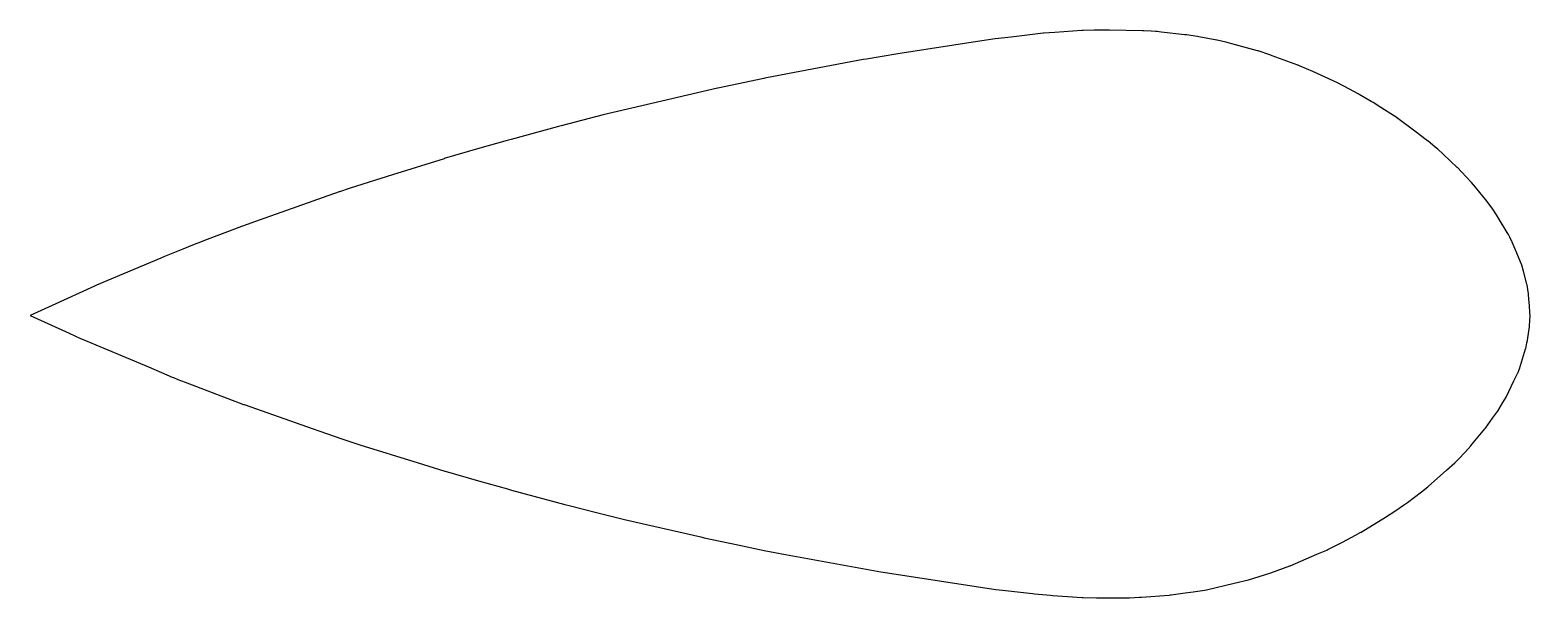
# Model space of a CAD drawing. Header units: metres. Extents: x -88 to 62, y -28 to 28.
import ezdxf

# ---------------------------------------------------------------- set-up
doc = ezdxf.new("R2010")
doc.units = ezdxf.units.M

msp = doc.modelspace()

# ---------------------------------------------------------------- linework, layer by layer
for p, q in [((7.18541, 27.2571), (-0.34248, 26.0987)), ((8.95287, 27.5123), (7.18541, 27.2571)), ((10.5604, 27.7026), (8.95287, 27.5123)), ((13.7689, 28.0777), (10.5604, 27.7026)), ((13.7903, 28.0797), (13.7689, 28.0777)), ((14.9215, 28.1604), (13.7903, 28.0797)), ((17.6219, 28.3481), (14.9215, 28.1604)), ((17.7694, 28.3543), (17.6219, 28.3481)), ((18.8836, 28.3904), (17.7694, 28.3543)), ((18.9735, 28.393), (18.8836, 28.3904)), ((20.1888, 28.3998), (18.9735, 28.393)), ((20.4027, 28.3989), (20.1888, 28.3998)), ((23.6802, 28.3293), (20.4027, 28.3989)), ((23.8185, 28.3227), (23.6802, 28.3293)), ((24.54, 28.2846), (23.8185, 28.3227)), ((24.975, 28.2537), (24.54, 28.2846)), ((25.1398, 28.2403), (24.975, 28.2537)), ((25.5502, 28.2003), (25.1398, 28.2403)), ((27.936, 27.9288), (25.5502, 28.2003)), ((28.0774, 27.9103), (27.936, 27.9288)), ((29.183, 27.7417), (28.0774, 27.9103)), ((29.3179, 27.718), (29.183, 27.7417)), ((31.1081, 27.3868), (29.3179, 27.718)), ((31.1656, 27.3748), (31.1081, 27.3868)), ((31.5726, 27.287), (31.1656, 27.3748)), ((32.0292, 27.1841), (31.5726, 27.287)), ((32.9976, 26.9269), (32.0292, 27.1841)), ((-3.90854, 25.5008), (-4.24626, 25.4407)), ((-0.78561, 26.0271), (-3.90854, 25.5008)), ((-0.34248, 26.0987), (-0.78561, 26.0271)), ((35.1983, 26.3269), (32.9976, 26.9269)), ((35.2408, 26.314), (35.1983, 26.3269)), ((36.4071, 25.9097), (35.2408, 26.314)), ((36.6563, 25.8215), (36.4071, 25.9097)), ((39.2312, 24.8991), (36.6563, 25.8215)), ((-11.8283, 24.0205), (-14.0866, 23.5816)), ((-4.24626, 25.4407), (-11.8283, 24.0205)), ((39.2576, 24.8886), (39.2312, 24.8991)), ((39.3919, 24.8346), (39.2576, 24.8886)), ((39.4669, 24.8042), (39.3919, 24.8346)), ((40.7141, 24.2408), (39.4669, 24.8042)), ((43.1826, 23.1196), (40.7141, 24.2408)), ((-18.7982, 22.5898), (-26.3866, 20.8167)), ((-18.7919, 22.5912), (-18.7982, 22.5898)), ((-14.1673, 23.5651), (-18.7919, 22.5912)), ((-14.0866, 23.5816), (-14.1673, 23.5651)), ((43.196, 23.1128), (43.1826, 23.1196)), ((44.3924, 22.4845), (43.196, 23.1128)), ((45.2636, 22.0135), (44.3924, 22.4845)), ((45.3528, 21.963), (45.2636, 22.0135)), ((46.5681, 21.2636), (45.3528, 21.963)), ((46.7664, 21.1456), (46.5681, 21.2636)), ((47.5221, 20.655), (46.7664, 21.1456)), ((-30.2284, 19.9185), (-34.4492, 18.8353)), ((-26.3866, 20.8167), (-30.2284, 19.9185)), ((48.8841, 19.7909), (47.5221, 20.655)), ((48.9432, 19.7506), (48.8841, 19.7909)), ((51.181, 18.1094), (48.9432, 19.7506)), ((-34.6968, 18.7699), (-39.4364, 17.4725)), ((-34.4492, 18.8353), (-34.6968, 18.7699)), ((51.3578, 17.9767), (51.181, 18.1094)), ((-42.7994, 16.5256), (-46.1317, 15.5531)), ((-39.8542, 17.3577), (-42.7994, 16.5256)), ((-39.4364, 17.4725), (-39.8542, 17.3577)), ((52.1961, 17.3383), (51.3578, 17.9767)), ((52.2289, 17.3114), (52.1961, 17.3383)), ((52.955, 16.7043), (52.2289, 17.3114)), ((53.1711, 16.5209), (52.955, 16.7043)), ((53.7506, 15.9807), (53.1711, 16.5209)), ((-46.1584, 15.5451), (-51.3125, 13.9383)), ((-46.1317, 15.5531), (-46.1584, 15.5451)), ((55.1643, 14.6715), (53.7506, 15.9807)), ((-51.3125, 13.9383), (-53.6543, 13.2067)), ((55.1761, 14.6597), (55.1643, 14.6715)), ((55.5837, 14.2289), (55.1761, 14.6597)), ((56.5839, 13.1722), (55.5837, 14.2289)), ((-56.6584, 12.2151), (-63.5109, 9.79695)), ((-56.5944, 12.2366), (-56.6584, 12.2151)), ((-55.6504, 12.5492), (-56.5944, 12.2366)), ((-53.6543, 13.2067), (-55.6504, 12.5492)), ((56.5943, 13.1606), (56.5839, 13.1722)), ((56.9706, 12.7129), (56.5943, 13.1606)), ((57.8663, 11.6395), (56.9706, 12.7129)), ((58.0597, 11.384), (57.8663, 11.6395)), ((58.6212, 10.6285), (58.0597, 11.384)), ((58.6403, 10.6018), (58.6212, 10.6285)), ((59.0793, 9.92293), (58.6403, 10.6018)), ((-64.0876, 9.59239), (-66.7607, 8.63655)), ((-63.5109, 9.79695), (-64.0876, 9.59239)), ((59.17, 9.77988), (59.0793, 9.92293)), ((60.2671, 7.99286), (59.17, 9.77988)), ((-66.8525, 8.6021), (-70.1214, 7.35286)), ((-66.7607, 8.63655), (-66.8525, 8.6021)), ((60.2888, 7.95291), (60.2671, 7.99286)), ((60.4216, 7.70404), (60.2888, 7.95291)), ((60.433, 7.68178), (60.4216, 7.70404)), ((60.6209, 7.31052), (60.433, 7.68178)), ((-72.2849, 6.50783), (-74.1105, 5.7614)), ((-71.1488, 6.95709), (-72.2849, 6.50783)), ((-70.5072, 7.20587), (-71.1488, 6.95709)), ((-70.1214, 7.35286), (-70.5072, 7.20587)), ((60.6623, 7.22679), (60.6209, 7.31052)), ((60.6692, 7.21257), (60.6623, 7.22679)), ((60.9618, 6.51311), (60.6692, 7.21257)), ((61.6136, 4.91151), (60.9618, 6.51311)), ((-74.4731, 5.61191), (-80.9144, 2.90379)), ((-74.1105, 5.7614), (-74.4731, 5.61191)), ((61.6214, 4.88829), (61.6136, 4.91151)), ((61.7815, 4.3145), (61.6214, 4.88829)), ((62.1301, 3.01105), (61.7815, 4.3145)), ((62.1461, 2.93092), (62.1301, 3.01105)), ((-81.1207, 2.8141), (-85.3592, 0.87137)), ((-80.9144, 2.90379), (-81.1207, 2.8141)), ((62.2293, 2.4787), (62.1461, 2.93092)), ((62.2345, 2.44878), (62.2293, 2.4787)), ((62.2647, 2.26974), (62.2345, 2.44878)), ((62.2943, 2.07387), (62.2647, 2.26974)), ((62.2948, 2.07033), (62.2943, 2.07387)), ((62.3345, 1.43674), (62.2948, 2.07033)), ((-85.3592, 0.87137), (-87.5599, -0.11781)), ((62.3439, 1.28186), (62.3345, 1.43674)), ((62.4364, -0.2549), (62.3439, 1.28186)), ((-87.5599, -0.11781), (-83.6303, -1.90631)), ((62.3167, -1.6946), (62.3795, -1.24361)), ((62.3795, -1.24361), (62.421, -0.52522)), ((62.421, -0.52522), (62.4364, -0.256)), ((62.4364, -0.256), (62.4364, -0.2549)), ((-83.6303, -1.90631), (-82.5145, -2.41995)), ((-82.5145, -2.41995), (-82.3994, -2.47118)), ((-82.3994, -2.47118), (-75.7244, -5.25638)), ((62.0052, -3.45691), (62.1307, -2.87215)), ((62.1307, -2.87215), (62.1885, -2.6076)), ((62.1885, -2.6076), (62.1889, -2.60529)), ((62.1889, -2.60529), (62.3167, -1.6946)), ((61.3821, -5.45976), (61.8013, -4.10689)), ((61.8013, -4.10689), (62.0028, -3.46677)), ((62.0028, -3.46677), (62.0052, -3.45691)), ((-75.7244, -5.25638), (-73.3439, -6.27402)), ((60.8293, -6.65892), (61.2003, -5.92143)), ((61.2003, -5.92143), (61.2081, -5.90237)), ((61.2081, -5.90237), (61.3122, -5.63498)), ((61.3122, -5.63498), (61.3821, -5.45976)), ((-73.3439, -6.27402), (-73.2037, -6.33018)), ((-73.2037, -6.33018), (-72.7614, -6.50465)), ((-72.7614, -6.50465), (-72.056, -6.78642)), ((-72.056, -6.78642), (-67.7804, -8.41547)), ((60.0563, -8.27837), (60.8293, -6.65892)), ((-67.7804, -8.41547), (-66.1998, -9.0155)), ((59.2493, -9.61128), (59.7362, -8.82254)), ((59.7362, -8.82254), (59.8961, -8.5612)), ((59.8961, -8.5612), (59.9012, -8.55258)), ((59.9012, -8.55258), (60.0563, -8.27837)), ((-66.1998, -9.0155), (-66.1573, -9.03114)), ((-66.1573, -9.03114), (-59.2508, -11.4474)), ((57.9804, -11.388), (58.6848, -10.3862)), ((58.6848, -10.3862), (59.1843, -9.71173)), ((59.1843, -9.71173), (59.2493, -9.61128)), ((-59.2508, -11.4474), (-58.6616, -11.6527)), ((-58.6616, -11.6527), (-56.2755, -12.4838)), ((56.5886, -13.0602), (57.9214, -11.4628)), ((57.9214, -11.4628), (57.9804, -11.388)), ((-56.2755, -12.4838), (-54.9769, -12.9098)), ((-54.9769, -12.9098), (-54.5615, -13.046)), ((-54.5615, -13.046), (-48.7282, -14.8567)), ((55.9444, -13.773), (56.5098, -13.1505)), ((56.5098, -13.1505), (56.5886, -13.0602)), ((-48.7282, -14.8567), (-46.0631, -15.685)), ((54.0865, -15.5764), (54.9033, -14.8412)), ((54.9033, -14.8412), (55.1714, -14.575)), ((55.1714, -14.575), (55.2805, -14.4668)), ((55.2805, -14.4668), (55.9444, -13.773)), ((-46.0631, -15.685), (-46.0471, -15.6898)), ((-46.0471, -15.6898), (-42.7125, -16.6532)), ((52.2384, -17.2205), (54.0865, -15.5764)), ((-42.7125, -16.6532), (-39.8271, -17.4596)), ((-39.8271, -17.4596), (-39.4139, -17.572)), ((-39.4139, -17.572), (-34.0872, -19.0077)), ((50.1841, -18.8039), (51.5705, -17.7404)), ((51.5705, -17.7404), (52.2105, -17.2434)), ((52.2105, -17.2434), (52.2384, -17.2205)), ((-34.0872, -19.0077), (-33.5274, -19.1532)), ((-33.5274, -19.1532), (-31.0601, -19.7762)), ((49.0231, -19.6202), (49.7924, -19.0795)), ((49.7924, -19.0795), (50.1841, -18.8039)), ((-31.0601, -19.7762), (-28.5218, -20.394)), ((-28.5218, -20.394), (-28.1093, -20.4923)), ((-28.1093, -20.4923), (-20.4896, -22.2509)), ((45.5619, -21.7746), (47.9798, -20.2661)), ((47.9798, -20.2661), (49.0202, -19.6222)), ((49.0202, -19.6222), (49.0231, -19.6202)), ((-20.4896, -22.2509), (-20.1327, -22.3301)), ((-20.1327, -22.3301), (-16.7881, -23.0251)), ((43.694, -22.7861), (44.9789, -22.0887)), ((44.9789, -22.0887), (45.5367, -21.7888)), ((45.5367, -21.7888), (45.5619, -21.7746)), ((-16.7881, -23.0251), (-14.1288, -23.5978)), ((-14.1288, -23.5978), (-12.0175, -24.0164)), ((38.4402, -25.1393), (41.117, -23.9782)), ((41.117, -23.9782), (42.1243, -23.5578)), ((42.1243, -23.5578), (42.2104, -23.5174)), ((42.2104, -23.5174), (43.0325, -23.1063)), ((43.0325, -23.1063), (43.694, -22.7861)), ((-12.0175, -24.0164), (-2.48759, -25.7476)), ((36.5221, -25.8313), (37.7887, -25.374)), ((37.7887, -25.374), (38.4334, -25.1419)), ((38.4334, -25.1419), (38.4402, -25.1393)), ((-2.48759, -25.7476), (9.02704, -27.4877)), ((30.0882, -27.5234), (32.8402, -26.8723)), ((32.8402, -26.8723), (34.2812, -26.5308)), ((34.2812, -26.5308), (34.2838, -26.5301)), ((34.2838, -26.5301), (35.8892, -26.0287)), ((35.8892, -26.0287), (36.5221, -25.8313)), ((9.02704, -27.4877), (9.67567, -27.5704)), ((9.67567, -27.5704), (12.6899, -27.9184)), ((12.6899, -27.9184), (12.8815, -27.9389)), ((12.8815, -27.9389), (14.4947, -28.0844)), ((14.4947, -28.0844), (14.7063, -28.1002)), ((14.7063, -28.1002), (17.6407, -28.2917)), ((17.6407, -28.2917), (17.7433, -28.2964)), ((17.7433, -28.2964), (19.0734, -28.3249)), ((19.0734, -28.3249), (21.444, -28.3502)), ((21.444, -28.3502), (21.62, -28.3468)), ((21.62, -28.3468), (22.3312, -28.3295)), ((22.3312, -28.3295), (22.3724, -28.3283)), ((22.3724, -28.3283), (23.3716, -28.2733)), ((23.3716, -28.2733), (23.5802, -28.2607)), ((23.5802, -28.2607), (26.3574, -28.0592)), ((26.3574, -28.0592), (26.4865, -28.0473)), ((26.4865, -28.0473), (26.5506, -28.0406)), ((26.5506, -28.0406), (27.9621, -27.8505)), ((27.9621, -27.8505), (28.7666, -27.7498)), ((28.7666, -27.7498), (29.7005, -27.5901)), ((29.7005, -27.5901), (30.0832, -27.5243)), ((30.0832, -27.5243), (30.0882, -27.5234))]:
    msp.add_line(p, q)

doc.saveas('drawing.dxf')
